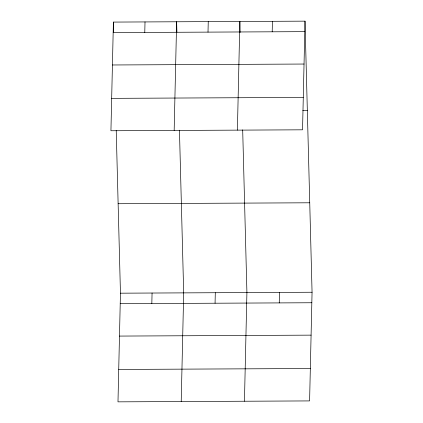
<?xml version="1.0" encoding="UTF-8"?>
<svg xmlns="http://www.w3.org/2000/svg" width="423" height="423" viewBox="0 0 423 423"><rect width="100%" height="100%" fill="white"/><g stroke="black" fill="none" stroke-linecap="round" stroke-linejoin="round"><path stroke-width="0.63" d="M113.401 22.086L110.937 130.755L302.545 129.813L305.015 21.15L113.401 22.086L113.671 32.46M116.225 130.506L120.455 293.187L117.985 401.85L309.599 400.914L312.063 292.245L305.015 21.15M144.777 32.428L145.015 21.933M151.831 303.529L152.069 293.033M174.165 130.443L176.634 21.779L176.904 32.153M181.218 401.538L183.688 292.875L179.452 130.199M208.01 32.122L208.248 21.626M215.064 303.217L215.302 292.721M237.398 130.131L239.862 21.467L240.153 32.492M244.452 401.231L246.916 292.568L242.686 129.887M272.2 31.804L272.438 21.309M279.254 302.905L279.492 292.409M113.163 32.582L304.772 31.646M112.428 64.978L304.037 64.042M111.672 98.358L303.28 97.417M302.778 110.636L307.341 110.615M118.128 203.722L309.736 202.786M120.455 293.187L312.063 292.245M120.217 303.682L311.825 302.746M119.482 336.079L311.09 335.138M118.72 369.453L310.334 368.518"/></g></svg>
